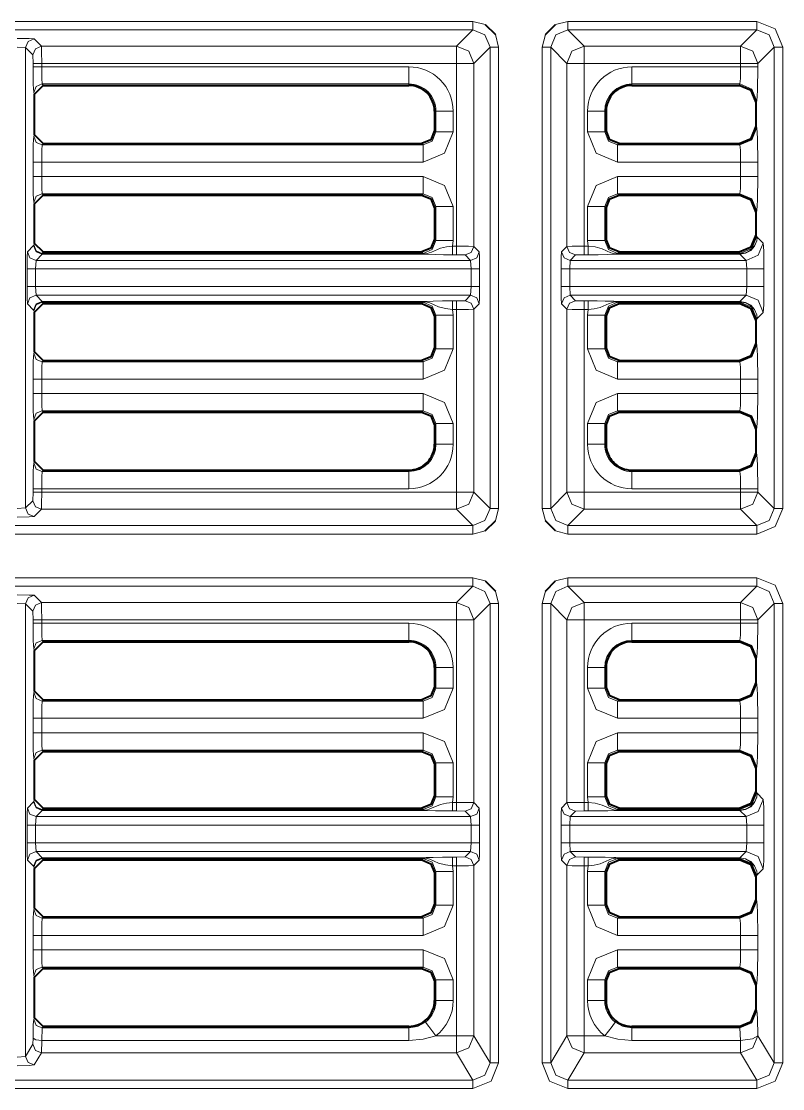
# Model space of a CAD drawing. Header units: millimetres. Extents: x 0 to 2941, y -405 to 1422.
# Drawn here: x 224.6 to 268.8, y 851.2 to 913.2 of the extents above; entities that cross this region are included whole.
import ezdxf

# ---------------------------------------------------------------- set-up
doc = ezdxf.new("R2010")
doc.units = ezdxf.units.MM
doc.layers.add('FINE', color=9, linetype='Continuous')
doc.layers.add('OUTLINE', color=7, linetype='Continuous')

msp = doc.modelspace()

# ---------------------------------------------------------------- linework, layer by layer
at = {"layer": 'FINE', "lineweight": 9}
for p, q in [((250.804, 913.177), (196.224, 913.177)), ((251.531, 912.989), (250.804, 913.177)), ((256.329, 913.177), (255.602, 912.989)), ((267.304, 913.177), (256.329, 913.177)), ((225.749, 911.734), (225.329, 912.154)), ((250.804, 912.677), (249.86, 911.734)), ((252.303, 911.678), (252.115, 912.405)), ((255.018, 912.405), (254.83, 911.678)), ((256.329, 912.677), (267.304, 912.677)), ((257.273, 911.734), (256.329, 912.677)), ((266.36, 911.734), (267.304, 912.677)), ((224.33, 911.679), (224.829, 911.654)), ((224.829, 911.654), (225.249, 911.234)), ((224.829, 884.927), (224.829, 911.654)), ((249.86, 911.734), (225.749, 911.734)), ((252.303, 884.903), (252.303, 911.678)), ((254.83, 911.678), (254.83, 884.903)), ((255.33, 911.678), (256.273, 910.734)), ((255.33, 884.903), (255.33, 911.678)), ((266.36, 911.734), (257.273, 911.734)), ((268.304, 911.678), (267.36, 910.734)), ((268.304, 884.903), (268.304, 911.678)), ((225.249, 911.234), (225.262, 910.734)), ((225.262, 910.734), (225.262, 910.538)), ((225.762, 910.734), (249.86, 910.734)), ((225.762, 910.538), (225.762, 910.734)), ((247.085, 910.538), (225.762, 910.538)), ((249.86, 910.734), (249.86, 900.128)), ((250.86, 900.115), (250.86, 910.734)), ((256.273, 910.734), (256.273, 900.115)), ((257.273, 900.128), (257.273, 910.734)), ((257.273, 910.734), (266.36, 910.734)), ((266.36, 910.538), (260.049, 910.538)), ((266.36, 910.538), (266.36, 910.734)), ((267.36, 910.734), (267.36, 910.538)), ((225.299, 909.041), (225.34, 908.958)), ((247.085, 909.54), (247.085, 909.458)), ((260.049, 909.54), (266.311, 909.54)), ((260.049, 909.458), (260.049, 909.54)), ((266.27, 909.458), (266.311, 909.54)), ((267.31, 908.541), (267.269, 908.458)), ((249.665, 906.755), (249.665, 907.959)), ((257.469, 907.959), (257.469, 906.755)), ((258.467, 907.959), (258.549, 907.959)), ((258.467, 906.755), (258.467, 907.959)), ((225.34, 906.588), (225.299, 906.505)), ((248.666, 906.755), (248.585, 906.836)), ((258.549, 906.836), (258.467, 906.755)), ((267.269, 907.087), (267.31, 907.005)), ((225.799, 906.006), (225.84, 906.088)), ((247.917, 906.006), (225.799, 906.006)), ((247.836, 906.088), (247.917, 906.006)), ((259.216, 906.006), (259.298, 906.088)), ((266.311, 906.006), (259.216, 906.006)), ((266.311, 906.006), (266.27, 906.088)), ((225.262, 905.007), (225.262, 904.167)), ((225.762, 905.007), (247.917, 905.007)), ((225.762, 904.167), (225.762, 905.007)), ((259.216, 905.007), (266.36, 905.007)), ((266.36, 904.167), (266.36, 905.007)), ((267.36, 905.007), (267.36, 904.167)), ((247.917, 904.167), (225.762, 904.167)), ((266.36, 904.167), (259.216, 904.167)), ((247.917, 903.169), (247.836, 903.088)), ((259.216, 903.169), (266.311, 903.169)), ((259.298, 903.088), (259.216, 903.169)), ((266.27, 903.088), (266.311, 903.169)), ((225.299, 902.669), (225.34, 902.588)), ((248.585, 902.339), (248.666, 902.42)), ((248.666, 902.42), (248.666, 900.455)), ((249.665, 900.455), (249.665, 902.42)), ((257.469, 902.42), (257.469, 900.455)), ((267.31, 902.17), (267.269, 902.087)), ((248.666, 900.455), (248.585, 900.536)), ((249.634, 900.128), (249.665, 900.455)), ((257.469, 900.455), (257.499, 900.128)), ((258.549, 900.536), (258.467, 900.455)), ((267.269, 900.787), (267.31, 900.705)), ((267.31, 900.705), (267.32, 900.656)), ((267.32, 900.656), (267.675, 900.3)), ((225.291, 900.157), (224.934, 899.8)), ((225.299, 900.205), (225.291, 900.157)), ((225.34, 900.288), (225.299, 900.205)), ((225.799, 899.706), (225.84, 899.787)), ((247.836, 899.787), (247.917, 899.706)), ((249.86, 900.128), (249.634, 900.128)), ((251.175, 899.8), (250.86, 900.115)), ((256.273, 900.115), (255.958, 899.8)), ((257.499, 900.128), (257.273, 900.128)), ((259.216, 899.706), (259.298, 899.787)), ((266.311, 899.706), (266.27, 899.787)), ((225.408, 898.8), (225.434, 899.3)), ((225.434, 899.3), (225.791, 899.657)), ((250.675, 899.3), (225.434, 899.3)), ((225.791, 899.674), (225.799, 899.706)), ((247.917, 899.674), (225.791, 899.674)), ((225.791, 899.657), (247.917, 899.657)), ((247.917, 899.706), (225.799, 899.706)), ((249.634, 899.628), (249.86, 899.628)), ((249.86, 899.628), (250.36, 899.615)), ((250.36, 899.615), (250.675, 899.3)), ((250.675, 899.3), (250.701, 898.8)), ((256.432, 898.8), (256.458, 899.3)), ((256.458, 899.3), (256.773, 899.615)), ((266.676, 899.3), (256.458, 899.3)), ((256.773, 899.615), (257.273, 899.628)), ((257.273, 899.628), (257.499, 899.628)), ((266.311, 899.706), (259.216, 899.706)), ((266.318, 899.674), (259.216, 899.674)), ((259.216, 899.657), (266.318, 899.657)), ((266.322, 899.674), (266.311, 899.706)), ((266.318, 899.674), (266.322, 899.674)), ((266.318, 899.657), (266.325, 899.657)), ((266.676, 899.3), (266.318, 899.657)), ((266.714, 898.8), (266.676, 899.3)), ((224.909, 898.8), (224.909, 897.774)), ((225.408, 897.774), (225.408, 898.8)), ((251.201, 897.774), (251.201, 898.8)), ((255.933, 898.8), (255.933, 897.774)), ((256.432, 898.8), (266.714, 898.8)), ((266.714, 897.774), (266.714, 898.8)), ((267.714, 898.8), (267.714, 897.774)), ((250.701, 897.774), (225.408, 897.774)), ((225.434, 897.275), (225.408, 897.774)), ((225.434, 897.275), (250.675, 897.275)), ((225.791, 896.917), (225.434, 897.275)), ((250.675, 897.275), (250.36, 896.959)), ((250.701, 897.774), (250.675, 897.275)), ((256.458, 897.275), (256.432, 897.774)), ((256.458, 897.275), (266.676, 897.275)), ((256.773, 896.959), (256.458, 897.275)), ((266.318, 896.917), (266.676, 897.275)), ((266.676, 897.275), (266.714, 897.774)), ((224.934, 896.775), (225.291, 896.417)), ((247.917, 896.917), (225.791, 896.917)), ((225.799, 896.869), (225.791, 896.901)), ((225.84, 896.787), (225.799, 896.869)), ((225.799, 896.869), (247.917, 896.869)), ((247.917, 896.869), (247.836, 896.787)), ((249.86, 896.946), (249.634, 896.946)), ((250.36, 896.959), (249.86, 896.946)), ((250.86, 896.459), (251.175, 896.775)), ((257.273, 896.946), (256.773, 896.959)), ((257.499, 896.946), (257.273, 896.946)), ((266.318, 896.917), (259.216, 896.917)), ((259.216, 896.901), (266.318, 896.901)), ((259.298, 896.787), (259.216, 896.869)), ((259.216, 896.869), (266.311, 896.869)), ((266.27, 896.787), (266.311, 896.869)), ((266.311, 896.869), (266.322, 896.901)), ((266.318, 896.917), (266.325, 896.917)), ((266.322, 896.901), (266.318, 896.901)), ((225.291, 896.417), (225.299, 896.369)), ((225.299, 896.369), (225.34, 896.288)), ((248.585, 896.039), (248.666, 896.12)), ((248.666, 896.12), (248.666, 894.155)), ((249.634, 896.447), (249.86, 896.447)), ((249.665, 896.12), (249.634, 896.447)), ((249.665, 894.155), (249.665, 896.12)), ((249.86, 896.447), (249.86, 885.847)), ((250.86, 885.847), (250.86, 896.459)), ((256.273, 896.459), (256.273, 885.847)), ((257.273, 896.447), (257.499, 896.447)), ((257.499, 896.447), (257.469, 896.12)), ((257.469, 896.12), (257.469, 894.155)), ((267.675, 896.275), (267.32, 895.919)), ((267.31, 895.87), (267.269, 895.787)), ((267.32, 895.919), (267.31, 895.87)), ((248.666, 894.155), (248.585, 894.236)), ((258.549, 894.236), (258.467, 894.155)), ((267.269, 894.487), (267.31, 894.405)), ((225.34, 893.987), (225.299, 893.905)), ((225.799, 893.406), (225.84, 893.487)), ((247.917, 893.406), (225.799, 893.406)), ((247.836, 893.487), (247.917, 893.406)), ((259.216, 893.406), (259.298, 893.487)), ((266.311, 893.406), (259.216, 893.406)), ((266.311, 893.406), (266.27, 893.487)), ((225.262, 892.408), (225.262, 891.567)), ((225.762, 892.408), (247.917, 892.408)), ((225.762, 891.567), (225.762, 892.408)), ((259.216, 892.408), (266.36, 892.408)), ((266.36, 891.567), (266.36, 892.408)), ((267.36, 892.408), (267.36, 891.567)), ((247.917, 891.567), (225.762, 891.567)), ((266.36, 891.567), (259.216, 891.567)), ((247.917, 890.569), (247.836, 890.487)), ((259.216, 890.569), (266.311, 890.569)), ((259.298, 890.487), (259.216, 890.569)), ((266.27, 890.487), (266.311, 890.569)), ((225.299, 890.069), (225.34, 889.988)), ((249.665, 888.622), (249.665, 889.82)), ((257.469, 889.82), (257.469, 888.622)), ((267.31, 889.57), (267.269, 889.487)), ((258.549, 888.622), (258.467, 888.622)), ((267.269, 888.123), (267.31, 888.04)), ((225.799, 887.041), (225.84, 887.122)), ((260.049, 887.041), (260.049, 887.122)), ((266.311, 887.041), (260.049, 887.041)), ((266.311, 887.041), (266.27, 887.122)), ((225.762, 886.042), (247.085, 886.042)), ((225.762, 885.847), (225.762, 886.042)), ((249.86, 885.847), (225.762, 885.847)), ((251.804, 884.903), (250.86, 885.847)), ((256.273, 885.847), (255.33, 884.903)), ((260.049, 886.042), (266.36, 886.042)), ((266.36, 885.847), (266.36, 886.042)), ((267.36, 886.042), (267.36, 885.847)), ((267.36, 885.847), (268.304, 884.903)), ((224.829, 884.927), (224.33, 884.902)), ((225.249, 885.347), (224.829, 884.927)), ((225.329, 884.427), (225.749, 884.847)), ((225.749, 884.847), (249.86, 884.847)), ((249.86, 884.847), (250.804, 883.903)), ((252.115, 884.176), (252.303, 884.903)), ((254.83, 884.903), (255.018, 884.176)), ((267.304, 883.903), (266.36, 884.847)), ((250.804, 883.903), (196.079, 883.903)), ((255.602, 883.592), (256.329, 883.404)), ((256.329, 883.404), (267.304, 883.404)), ((250.804, 880.877), (196.224, 880.877)), ((251.531, 880.689), (250.804, 880.877)), ((256.329, 880.877), (255.602, 880.689)), ((267.304, 880.877), (256.329, 880.877)), ((196.079, 880.377), (250.804, 880.377)), ((255.018, 880.105), (254.83, 879.378)), ((256.329, 880.377), (267.304, 880.377)), ((257.273, 879.434), (256.329, 880.377)), ((266.36, 879.434), (267.304, 880.377)), ((224.33, 879.379), (224.829, 879.354)), ((224.829, 879.354), (225.249, 878.934)), ((225.749, 879.434), (225.329, 879.854)), ((254.83, 879.378), (254.83, 852.713)), ((255.33, 879.378), (256.273, 878.434)), ((266.36, 879.434), (257.273, 879.434)), ((268.804, 879.378), (268.804, 852.713)), ((225.249, 878.934), (225.262, 878.434)), ((225.262, 878.434), (225.262, 878.238)), ((247.085, 878.238), (225.762, 878.238)), ((249.86, 878.434), (249.86, 867.833)), ((256.273, 878.434), (256.273, 867.821)), ((257.273, 867.833), (257.273, 878.434)), ((257.273, 878.434), (266.36, 878.434)), ((266.36, 878.238), (260.049, 878.238)), ((266.36, 878.238), (266.36, 878.434)), ((267.36, 878.434), (267.36, 878.238)), ((225.799, 877.24), (247.085, 877.24)), ((225.84, 877.159), (225.799, 877.24)), ((247.085, 877.24), (247.085, 877.159)), ((260.049, 877.24), (266.311, 877.24)), ((260.049, 877.159), (260.049, 877.24)), ((266.27, 877.159), (266.311, 877.24)), ((225.299, 876.74), (225.34, 876.658)), ((267.31, 876.241), (267.269, 876.158)), ((248.585, 875.659), (248.666, 875.659)), ((248.666, 875.659), (248.666, 874.46)), ((249.665, 874.46), (249.665, 875.659)), ((257.469, 875.659), (257.469, 874.46)), ((258.467, 875.659), (258.549, 875.659)), ((258.467, 874.46), (258.467, 875.659)), ((248.666, 874.46), (248.585, 874.542)), ((258.549, 874.542), (258.467, 874.46)), ((267.269, 874.793), (267.31, 874.71)), ((225.34, 874.293), (225.299, 874.211)), ((259.216, 873.711), (259.298, 873.793)), ((266.311, 873.711), (259.216, 873.711)), ((266.311, 873.711), (266.27, 873.793)), ((225.762, 872.713), (247.917, 872.713)), ((259.216, 872.713), (266.36, 872.713)), ((266.36, 871.873), (266.36, 872.713)), ((267.36, 872.713), (267.36, 871.873)), ((266.36, 871.873), (259.216, 871.873)), ((225.84, 870.793), (225.799, 870.874)), ((259.216, 870.874), (266.311, 870.874)), ((259.298, 870.793), (259.216, 870.874)), ((266.27, 870.793), (266.311, 870.874)), ((225.299, 870.375), (225.34, 870.293)), ((248.585, 870.044), (248.666, 870.125)), ((248.666, 870.125), (248.666, 868.16)), ((249.665, 868.16), (249.665, 870.125)), ((257.469, 870.125), (257.469, 868.16)), ((258.467, 870.125), (258.549, 870.044)), ((258.467, 868.16), (258.467, 870.125)), ((267.31, 869.875), (267.269, 869.793)), ((248.666, 868.16), (248.585, 868.242)), ((249.634, 867.833), (249.665, 868.16)), ((257.469, 868.16), (257.499, 867.833)), ((258.549, 868.242), (258.467, 868.16)), ((267.269, 868.493), (267.31, 868.41)), ((267.31, 868.41), (267.32, 868.361)), ((267.32, 868.361), (267.675, 868.005)), ((225.291, 867.862), (224.934, 867.505)), ((225.299, 867.911), (225.291, 867.862)), ((225.34, 867.993), (225.299, 867.911)), ((249.86, 867.833), (249.634, 867.833)), ((256.273, 867.821), (255.958, 867.505)), ((257.499, 867.833), (257.273, 867.833)), ((225.408, 866.506), (225.434, 867.005)), ((225.434, 867.005), (225.791, 867.363)), ((250.675, 867.005), (225.434, 867.005)), ((225.791, 867.379), (225.799, 867.411)), ((225.791, 867.363), (247.917, 867.363)), ((225.799, 867.411), (225.84, 867.493)), ((247.917, 867.411), (225.799, 867.411)), ((247.836, 867.493), (247.917, 867.411)), ((249.634, 867.333), (249.86, 867.333)), ((249.86, 867.333), (250.36, 867.321)), ((250.36, 867.321), (250.675, 867.005)), ((250.675, 867.005), (250.701, 866.506)), ((256.432, 866.506), (256.458, 867.005)), ((256.458, 867.005), (256.773, 867.321)), ((266.676, 867.005), (256.458, 867.005)), ((256.773, 867.321), (257.273, 867.333)), ((257.273, 867.333), (257.499, 867.333)), ((266.318, 867.379), (259.216, 867.379)), ((259.216, 867.363), (266.318, 867.363)), ((266.311, 867.411), (266.27, 867.493)), ((266.318, 867.363), (266.325, 867.363)), ((266.676, 867.005), (266.318, 867.363)), ((266.714, 866.506), (266.676, 867.005)), ((224.909, 866.506), (224.909, 865.48)), ((225.408, 866.506), (250.701, 866.506)), ((225.408, 865.48), (225.408, 866.506)), ((250.701, 866.506), (250.701, 865.48)), ((251.201, 865.48), (251.201, 866.506)), ((255.933, 866.506), (255.933, 865.48)), ((256.432, 866.506), (266.714, 866.506)), ((256.432, 865.48), (256.432, 866.506)), ((266.714, 865.48), (266.714, 866.506)), ((267.714, 866.506), (267.714, 865.48)), ((250.701, 865.48), (225.408, 865.48)), ((225.434, 864.98), (225.408, 865.48)), ((250.701, 865.48), (250.675, 864.98)), ((266.714, 865.48), (256.432, 865.48)), ((256.458, 864.98), (256.432, 865.48)), ((266.676, 864.98), (266.714, 865.48)), ((224.934, 864.48), (225.291, 864.123)), ((225.434, 864.98), (250.675, 864.98)), ((225.791, 864.623), (225.434, 864.98)), ((247.917, 864.623), (225.791, 864.623)), ((225.791, 864.606), (247.917, 864.606)), ((225.799, 864.574), (225.791, 864.606)), ((247.917, 864.574), (247.836, 864.493)), ((249.86, 864.652), (249.634, 864.652)), ((250.36, 864.665), (249.86, 864.652)), ((250.675, 864.98), (250.36, 864.665)), ((250.86, 864.165), (251.175, 864.48)), ((255.958, 864.48), (256.273, 864.165)), ((256.458, 864.98), (266.676, 864.98)), ((257.499, 864.652), (257.273, 864.652)), ((266.318, 864.623), (259.216, 864.623)), ((259.216, 864.606), (266.318, 864.606)), ((259.298, 864.493), (259.216, 864.574)), ((259.216, 864.574), (266.311, 864.574)), ((266.27, 864.493), (266.311, 864.574)), ((266.311, 864.574), (266.322, 864.606)), ((266.318, 864.623), (266.676, 864.98)), ((266.318, 864.623), (266.325, 864.623)), ((266.322, 864.606), (266.318, 864.606)), ((225.291, 864.123), (225.299, 864.075)), ((225.299, 864.075), (225.34, 863.993)), ((248.585, 863.744), (248.666, 863.825)), ((248.666, 863.825), (248.666, 861.86)), ((249.634, 864.152), (249.86, 864.152)), ((249.665, 863.825), (249.634, 864.152)), ((249.665, 861.86), (249.665, 863.825)), ((249.86, 864.152), (249.86, 854.286)), ((250.86, 854.286), (250.86, 864.165)), ((256.273, 864.165), (256.273, 854.286)), ((257.273, 854.286), (257.273, 864.152)), ((257.273, 864.152), (257.499, 864.152)), ((257.499, 864.152), (257.469, 863.825)), ((257.469, 863.825), (257.469, 861.86)), ((258.467, 863.825), (258.549, 863.744)), ((258.467, 861.86), (258.467, 863.825)), ((267.675, 863.98), (267.32, 863.624)), ((267.31, 863.576), (267.269, 863.493)), ((267.32, 863.624), (267.31, 863.576)), ((248.666, 861.86), (248.585, 861.942)), ((258.549, 861.942), (258.467, 861.86)), ((267.269, 862.193), (267.31, 862.11)), ((225.34, 861.693), (225.299, 861.611)), ((225.799, 861.111), (225.84, 861.193)), ((247.917, 861.111), (225.799, 861.111)), ((247.836, 861.193), (247.917, 861.111)), ((266.311, 861.111), (266.27, 861.193)), ((225.762, 860.113), (247.917, 860.113)), ((225.762, 859.273), (225.762, 860.113)), ((259.216, 860.113), (266.36, 860.113)), ((266.36, 859.273), (266.36, 860.113)), ((267.36, 860.113), (267.36, 859.273)), ((247.917, 859.273), (225.762, 859.273)), ((266.36, 859.273), (259.216, 859.273)), ((225.799, 858.274), (247.917, 858.274)), ((225.84, 858.193), (225.799, 858.274)), ((247.917, 858.274), (247.836, 858.193)), ((259.216, 858.274), (266.311, 858.274)), ((259.298, 858.193), (259.216, 858.274)), ((266.27, 858.193), (266.311, 858.274)), ((225.299, 857.775), (225.34, 857.693)), ((248.585, 857.444), (248.666, 857.525)), ((248.666, 857.525), (248.666, 856.328)), ((249.665, 856.328), (249.665, 857.525)), ((257.469, 857.525), (257.469, 856.328)), ((267.31, 857.275), (267.269, 857.193)), ((248.666, 856.328), (248.585, 856.328)), ((258.549, 856.328), (258.467, 856.328)), ((267.269, 855.828), (267.312, 855.741)), ((225.34, 855.328), (225.297, 855.242)), ((225.761, 854.015), (225.797, 854.742)), ((260.049, 854.742), (260.049, 854.828)), ((266.313, 854.742), (260.049, 854.742)), ((266.313, 854.742), (266.27, 854.828)), ((266.36, 854.015), (266.313, 854.742)), ((225.262, 854.151), (225.25, 853.787)), ((225.749, 853.287), (225.761, 854.015)), ((225.761, 854.015), (247.085, 854.015)), ((249.86, 854.286), (248.662, 854.286)), ((251.804, 852.713), (250.86, 854.286)), ((258.471, 854.286), (257.273, 854.286)), ((260.049, 854.015), (266.36, 854.015)), ((225.329, 852.587), (225.749, 853.287)), ((225.749, 853.287), (249.86, 853.287)), ((249.86, 853.287), (250.805, 851.713)), ((256.328, 851.713), (257.273, 853.287)), ((257.273, 853.287), (266.36, 853.287)), ((267.305, 851.713), (266.36, 853.287)), ((224.829, 853.086), (224.33, 853.044)), ((250.805, 851.713), (196.078, 851.713)), ((267.305, 851.713), (256.328, 851.713)), ((256.328, 851.213), (267.305, 851.213))]:
    msp.add_line(p, q, dxfattribs=at)
for points in [[(250.804, 912.677), (250.804, 912.828), (250.804, 913.177)], [(256.329, 912.677), (256.329, 912.828), (256.329, 913.177)], [(267.304, 912.677), (267.304, 912.828), (267.304, 913.177)], [(267.304, 913.177), (268.365, 912.738), (268.804, 911.678), (268.804, 884.903)], [(197.023, 911.734), (196.079, 912.677), (250.804, 912.677)], [(225.329, 912.154), (225.027, 912.172), (224.33, 912.179)], [(224.829, 911.654), (224.976, 912.007), (225.329, 912.154)], [(250.804, 912.677), (251.511, 912.385), (251.804, 911.678)], [(255.33, 911.678), (255.622, 912.385), (256.329, 912.677)], [(267.304, 912.677), (268.011, 912.385), (268.304, 911.678)], [(225.249, 911.234), (225.396, 911.587), (225.749, 911.734)], [(225.762, 910.734), (225.758, 911.432), (225.749, 911.734)], [(249.86, 911.734), (249.86, 911.432), (249.86, 910.734), (250.558, 910.734), (250.86, 910.734)], [(250.86, 910.734), (250.567, 911.441), (249.86, 911.734)], [(250.86, 910.734), (251.804, 911.678), (251.804, 884.903)], [(252.303, 911.678), (251.954, 911.678), (251.804, 911.678)], [(254.83, 911.678), (255.179, 911.678), (255.33, 911.678)], [(257.273, 911.734), (256.566, 911.441), (256.273, 910.734)], [(257.273, 911.734), (257.273, 911.432), (257.273, 910.734)], [(266.36, 911.734), (267.067, 911.441), (267.36, 910.734)], [(266.36, 910.734), (266.36, 911.432), (266.36, 911.734)], [(268.804, 911.678), (268.455, 911.678), (268.304, 911.678)], [(225.262, 910.734), (225.413, 910.734), (225.762, 910.734)], [(225.262, 910.538), (225.413, 910.538), (225.762, 910.538)], [(225.262, 910.538), (225.273, 909.506), (225.299, 909.041)], [(225.799, 909.54), (225.773, 909.85), (225.762, 910.538)], [(247.085, 909.54), (247.085, 909.85), (247.085, 910.538)], [(256.273, 910.734), (256.575, 910.734), (257.273, 910.734)], [(260.049, 910.538), (260.049, 909.85), (260.049, 909.54)], [(266.311, 909.54), (266.346, 909.85), (266.36, 910.538)], [(266.36, 910.734), (267.058, 910.734), (267.36, 910.734)], [(266.36, 910.538), (267.058, 910.538), (267.36, 910.538)], [(267.36, 910.538), (267.346, 909.162), (267.31, 908.541)], [(225.299, 909.041), (225.446, 909.393), (225.799, 909.54)], [(225.84, 909.458), (225.799, 909.54), (247.085, 909.54)], [(266.311, 909.54), (267.017, 909.247), (267.31, 908.541)], [(248.585, 907.959), (248.666, 907.959), (248.666, 906.755)], [(248.666, 907.959), (248.976, 907.959), (249.665, 907.959)], [(257.469, 907.959), (258.157, 907.959), (258.467, 907.959)], [(248.666, 906.755), (248.448, 906.224), (247.917, 906.006)], [(247.917, 905.007), (249.153, 905.519), (249.665, 906.755)], [(248.666, 906.755), (248.976, 906.755), (249.665, 906.755)], [(257.469, 906.755), (258.157, 906.755), (258.467, 906.755)], [(257.469, 906.755), (257.98, 905.519), (259.216, 905.007)], [(259.216, 906.006), (258.685, 906.224), (258.467, 906.755)], [(266.311, 906.006), (267.017, 906.299), (267.31, 907.005)], [(267.31, 907.005), (267.346, 906.384), (267.36, 905.007)], [(225.299, 906.505), (225.273, 906.04), (225.262, 905.007)], [(225.299, 906.505), (225.446, 906.153), (225.799, 906.006)], [(225.762, 905.007), (225.773, 905.696), (225.799, 906.006)], [(247.917, 905.007), (247.917, 905.696), (247.917, 906.006)], [(259.216, 906.006), (259.216, 905.696), (259.216, 905.007)], [(266.36, 905.007), (266.346, 905.696), (266.311, 906.006)], [(225.762, 905.007), (225.413, 905.007), (225.262, 905.007)], [(266.36, 905.007), (267.058, 905.007), (267.36, 905.007)], [(225.762, 904.167), (225.413, 904.167), (225.262, 904.167)], [(225.262, 904.167), (225.273, 903.135), (225.299, 902.669)], [(225.799, 903.169), (225.773, 903.479), (225.762, 904.167)], [(247.917, 904.167), (247.917, 903.479), (247.917, 903.169)], [(249.665, 902.42), (249.153, 903.656), (247.917, 904.167)], [(259.216, 904.167), (257.98, 903.656), (257.469, 902.42)], [(259.216, 904.167), (259.216, 903.479), (259.216, 903.169)], [(266.311, 903.169), (266.346, 903.479), (266.36, 904.167)], [(266.36, 904.167), (267.058, 904.167), (267.36, 904.167)], [(267.36, 904.167), (267.346, 902.791), (267.31, 902.17)], [(225.799, 903.169), (225.446, 903.022), (225.299, 902.669)], [(225.84, 903.088), (225.799, 903.169), (247.917, 903.169)], [(247.917, 903.169), (248.448, 902.951), (248.666, 902.42)], [(258.467, 902.42), (258.685, 902.951), (259.216, 903.169)], [(266.311, 903.169), (267.017, 902.876), (267.31, 902.17)], [(249.665, 902.42), (248.976, 902.42), (248.666, 902.42)], [(258.467, 902.42), (258.157, 902.42), (257.469, 902.42)], [(258.467, 900.455), (258.467, 902.42), (258.549, 902.339)], [(248.666, 900.455), (248.448, 899.924), (247.917, 899.706)], [(249.665, 900.455), (248.976, 900.455), (248.666, 900.455)], [(258.467, 900.455), (258.157, 900.455), (257.469, 900.455)], [(259.216, 899.706), (258.685, 899.924), (258.467, 900.455)], [(266.311, 899.706), (267.017, 899.999), (267.31, 900.705)], [(266.322, 899.674), (266.651, 899.731), (266.943, 899.89), (267.166, 900.135), (267.294, 900.44), (267.319, 900.632), (267.32, 900.656)], [(266.325, 899.657), (266.654, 899.715), (266.945, 899.878), (267.167, 900.127), (267.295, 900.437), (267.319, 900.632), (267.32, 900.656)], [(224.934, 899.8), (224.916, 899.498), (224.909, 898.8)], [(225.434, 899.3), (225.081, 899.447), (224.934, 899.8)], [(225.791, 899.674), (225.439, 899.817), (225.291, 900.157)], [(225.791, 899.657), (225.438, 899.804), (225.291, 900.157)], [(225.799, 899.706), (225.446, 899.853), (225.299, 900.205)], [(249.634, 900.128), (249.27, 900.085), (248.927, 900.007), (248.409, 899.782), (248.272, 899.731), (248.166, 899.702), (248.02, 899.679), (247.95, 899.674), (247.917, 899.674)], [(249.634, 900.128), (249.634, 899.779), (249.634, 899.628)], [(249.86, 900.128), (249.86, 899.779), (249.86, 899.628)], [(250.86, 900.115), (250.558, 900.124), (249.86, 900.128)], [(250.86, 900.115), (250.713, 899.762), (250.36, 899.615)], [(251.175, 899.8), (251.029, 899.447), (250.675, 899.3)], [(251.201, 898.8), (251.193, 899.498), (251.175, 899.8)], [(255.958, 899.8), (255.94, 899.498), (255.933, 898.8)], [(256.458, 899.3), (256.105, 899.447), (255.958, 899.8)], [(257.273, 900.128), (256.575, 900.124), (256.273, 900.115)], [(256.773, 899.615), (256.42, 899.762), (256.273, 900.115)], [(257.273, 899.628), (257.273, 899.779), (257.273, 900.128)], [(257.499, 899.628), (257.499, 899.779), (257.499, 900.128)], [(259.216, 899.674), (259.146, 899.676), (259.059, 899.685), (258.82, 899.745), (258.32, 899.967), (257.906, 900.078), (257.499, 900.128)], [(266.676, 899.3), (267.382, 899.593), (267.675, 900.3)], [(267.675, 900.3), (267.702, 899.847), (267.714, 898.8)], [(225.791, 899.657), (225.791, 899.662), (225.791, 899.674)], [(247.917, 899.706), (247.917, 899.695), (247.917, 899.674)], [(247.917, 899.674), (247.917, 899.662), (247.917, 899.657)], [(247.917, 899.657), (247.93, 899.657), (247.957, 899.657), (248.016, 899.656), (248.065, 899.654), (248.139, 899.652), (248.633, 899.637), (249.104, 899.63), (249.634, 899.628)], [(257.499, 899.628), (258.091, 899.631), (258.639, 899.641), (259.047, 899.654), (259.155, 899.657), (259.189, 899.657), (259.216, 899.657)], [(259.216, 899.706), (259.216, 899.695), (259.216, 899.674)], [(259.216, 899.657), (259.216, 899.662), (259.216, 899.674)], [(266.318, 899.657), (266.318, 899.662), (266.318, 899.674)], [(266.322, 899.674), (266.323, 899.662), (266.325, 899.657)], [(225.408, 898.8), (225.06, 898.8), (224.909, 898.8)], [(225.408, 898.8), (250.701, 898.8), (250.701, 897.774)], [(251.201, 898.8), (251.05, 898.8), (250.701, 898.8)], [(255.933, 898.8), (256.083, 898.8), (256.432, 898.8)], [(266.714, 897.774), (256.432, 897.774), (256.432, 898.8)], [(266.714, 898.8), (267.412, 898.8), (267.714, 898.8)], [(225.408, 897.774), (225.06, 897.774), (224.909, 897.774)], [(224.909, 897.774), (224.916, 897.077), (224.934, 896.775)], [(225.434, 897.275), (225.081, 897.128), (224.934, 896.775)], [(251.175, 896.775), (251.029, 897.128), (250.675, 897.275)], [(251.201, 897.774), (251.05, 897.774), (250.701, 897.774)], [(251.175, 896.775), (251.193, 897.077), (251.201, 897.774)], [(255.933, 897.774), (256.083, 897.774), (256.432, 897.774)], [(255.933, 897.774), (255.94, 897.077), (255.958, 896.775), (256.273, 896.459)], [(255.958, 896.775), (256.105, 897.128), (256.458, 897.275)], [(266.676, 897.275), (267.382, 896.982), (267.675, 896.275)], [(266.714, 897.774), (267.412, 897.774), (267.714, 897.774)], [(267.714, 897.774), (267.702, 896.728), (267.675, 896.275)], [(225.791, 896.917), (225.438, 896.771), (225.291, 896.417)], [(225.791, 896.901), (225.439, 896.758), (225.291, 896.417)], [(225.799, 896.869), (225.446, 896.722), (225.299, 896.369)], [(225.791, 896.901), (225.791, 896.913), (225.791, 896.917)], [(225.791, 896.901), (247.917, 896.901), (247.988, 896.899), (248.074, 896.89), (248.314, 896.83), (248.813, 896.608), (249.227, 896.497), (249.634, 896.447)], [(249.634, 896.946), (249.042, 896.944), (248.494, 896.934), (248.086, 896.921), (247.978, 896.918), (247.944, 896.917), (247.917, 896.917)], [(247.917, 896.901), (247.917, 896.913), (247.917, 896.917)], [(247.917, 896.901), (247.917, 896.879), (247.917, 896.869), (248.448, 896.651), (248.666, 896.12)], [(249.634, 896.447), (249.634, 896.796), (249.634, 896.946)], [(249.86, 896.447), (249.86, 896.796), (249.86, 896.946)], [(250.86, 896.459), (250.713, 896.813), (250.36, 896.959)], [(256.273, 896.459), (256.42, 896.813), (256.773, 896.959)], [(257.273, 896.447), (257.273, 896.796), (257.273, 896.946)], [(257.499, 896.447), (257.499, 896.796), (257.499, 896.946)], [(259.216, 896.917), (259.204, 896.917), (259.176, 896.918), (259.117, 896.919), (259.068, 896.92), (258.994, 896.923), (258.5, 896.937), (258.029, 896.944), (257.499, 896.946)], [(257.499, 896.447), (257.863, 896.49), (258.206, 896.568), (258.724, 896.792), (258.861, 896.843), (258.968, 896.873), (259.113, 896.896), (259.183, 896.9), (259.216, 896.901)], [(258.467, 896.12), (258.685, 896.651), (259.216, 896.869)], [(259.216, 896.901), (259.216, 896.913), (259.216, 896.917)], [(259.216, 896.901), (259.216, 896.879), (259.216, 896.869)], [(266.311, 896.869), (267.017, 896.576), (267.31, 895.87)], [(266.318, 896.901), (266.318, 896.913), (266.318, 896.917)], [(266.322, 896.901), (266.323, 896.913), (266.325, 896.917)], [(266.322, 896.901), (266.651, 896.844), (266.943, 896.685), (267.166, 896.44), (267.294, 896.134), (267.319, 895.943), (267.32, 895.919)], [(266.325, 896.917), (266.654, 896.86), (266.945, 896.697), (267.167, 896.447), (267.295, 896.137), (267.319, 895.943), (267.32, 895.919)], [(249.665, 896.12), (248.976, 896.12), (248.666, 896.12)], [(249.86, 896.447), (250.558, 896.451), (250.86, 896.459)], [(256.273, 896.459), (256.575, 896.451), (257.273, 896.447)], [(266.36, 885.847), (257.273, 885.847), (257.273, 896.447)], [(258.467, 896.12), (258.157, 896.12), (257.469, 896.12)], [(258.467, 894.155), (258.467, 896.12), (258.549, 896.039)], [(248.666, 894.155), (248.448, 893.624), (247.917, 893.406)], [(247.917, 892.408), (249.153, 892.919), (249.665, 894.155)], [(249.665, 894.155), (248.976, 894.155), (248.666, 894.155)], [(258.467, 894.155), (258.157, 894.155), (257.469, 894.155)], [(257.469, 894.155), (257.98, 892.919), (259.216, 892.408)], [(259.216, 893.406), (258.685, 893.624), (258.467, 894.155)], [(266.311, 893.406), (267.017, 893.699), (267.31, 894.405)], [(267.31, 894.405), (267.346, 893.784), (267.36, 892.408)], [(225.299, 893.905), (225.273, 893.44), (225.262, 892.408)], [(225.799, 893.406), (225.446, 893.553), (225.299, 893.905)], [(225.762, 892.408), (225.773, 893.096), (225.799, 893.406)], [(247.917, 893.406), (247.917, 893.096), (247.917, 892.408)], [(259.216, 893.406), (259.216, 893.096), (259.216, 892.408)], [(266.36, 892.408), (266.346, 893.096), (266.311, 893.406)], [(225.762, 892.408), (225.413, 892.408), (225.262, 892.408)], [(266.36, 892.408), (267.058, 892.408), (267.36, 892.408)], [(225.762, 891.567), (225.413, 891.567), (225.262, 891.567)], [(225.262, 891.567), (225.273, 890.535), (225.299, 890.069)], [(225.799, 890.569), (225.773, 890.879), (225.762, 891.567)], [(247.917, 890.569), (247.917, 890.879), (247.917, 891.567)], [(249.665, 889.82), (249.153, 891.056), (247.917, 891.567)], [(259.216, 891.567), (257.98, 891.056), (257.469, 889.82)], [(259.216, 890.569), (259.216, 890.879), (259.216, 891.567)], [(266.311, 890.569), (266.346, 890.879), (266.36, 891.567)], [(266.36, 891.567), (267.058, 891.567), (267.36, 891.567)], [(267.36, 891.567), (267.346, 890.191), (267.31, 889.57)], [(225.799, 890.569), (225.446, 890.422), (225.299, 890.069)], [(225.84, 890.487), (225.799, 890.569), (247.917, 890.569)], [(247.917, 890.569), (248.448, 890.351), (248.666, 889.82)], [(258.467, 889.82), (258.685, 890.351), (259.216, 890.569)], [(266.311, 890.569), (267.017, 890.276), (267.31, 889.57)], [(248.585, 889.738), (248.666, 889.82), (248.666, 888.622), (248.585, 888.622)], [(249.665, 889.82), (248.976, 889.82), (248.666, 889.82)], [(258.467, 889.82), (258.157, 889.82), (257.469, 889.82)], [(258.467, 888.622), (258.467, 889.82), (258.549, 889.738)], [(249.665, 888.622), (248.976, 888.622), (248.666, 888.622)], [(258.467, 888.622), (258.157, 888.622), (257.469, 888.622)], [(267.31, 888.04), (267.017, 887.334), (266.311, 887.041)], [(267.31, 888.04), (267.346, 887.419), (267.36, 886.042)], [(225.34, 887.622), (225.299, 887.54), (225.273, 887.075), (225.262, 886.042)], [(225.299, 887.54), (225.446, 887.187), (225.799, 887.041)], [(225.762, 886.042), (225.773, 886.731), (225.799, 887.041)], [(247.085, 887.122), (247.085, 887.041), (225.799, 887.041)], [(247.085, 886.042), (247.085, 886.731), (247.085, 887.041)], [(260.049, 887.041), (260.049, 886.731), (260.049, 886.042)], [(266.36, 886.042), (266.346, 886.731), (266.311, 887.041)], [(225.262, 886.042), (225.262, 885.847), (225.249, 885.347)], [(225.262, 886.042), (225.413, 886.042), (225.762, 886.042)], [(225.262, 885.847), (225.413, 885.847), (225.762, 885.847)], [(225.749, 884.847), (225.758, 885.149), (225.762, 885.847)], [(249.86, 885.847), (249.86, 885.149), (249.86, 884.847)], [(249.86, 884.847), (250.567, 885.14), (250.86, 885.847)], [(249.86, 885.847), (250.558, 885.847), (250.86, 885.847)], [(256.273, 885.847), (256.566, 885.14), (257.273, 884.847)], [(256.273, 885.847), (256.575, 885.847), (257.273, 885.847)], [(257.273, 885.847), (257.273, 885.149), (257.273, 884.847)], [(267.36, 886.042), (267.058, 886.042), (266.36, 886.042)], [(267.36, 885.847), (267.058, 885.847), (266.36, 885.847)], [(267.36, 885.847), (267.067, 885.14), (266.36, 884.847)], [(266.36, 884.847), (266.36, 885.149), (266.36, 885.847)], [(224.829, 884.927), (224.976, 884.574), (225.329, 884.427)], [(225.249, 885.347), (225.396, 884.994), (225.749, 884.847)], [(251.804, 884.903), (251.511, 884.196), (250.804, 883.903)], [(252.303, 884.903), (251.954, 884.903), (251.804, 884.903)], [(254.83, 884.903), (255.179, 884.903), (255.33, 884.903)], [(256.329, 883.903), (255.622, 884.196), (255.33, 884.903)], [(267.304, 883.903), (256.329, 883.903), (257.273, 884.847), (266.36, 884.847)], [(268.304, 884.903), (268.011, 884.196), (267.304, 883.903)], [(268.804, 884.903), (268.365, 883.843), (267.304, 883.404)], [(268.304, 884.903), (268.455, 884.903), (268.804, 884.903)], [(224.33, 884.401), (225.027, 884.409), (225.329, 884.427)], [(250.804, 883.404), (250.804, 883.753), (250.804, 883.903)], [(256.329, 883.404), (256.329, 883.753), (256.329, 883.903)], [(267.304, 883.404), (267.304, 883.753), (267.304, 883.903)], [(196.224, 883.404), (250.804, 883.404), (251.531, 883.592)], [(250.804, 880.877), (250.804, 880.528), (250.804, 880.377)], [(256.329, 880.877), (256.329, 880.528), (256.329, 880.377)], [(267.304, 880.377), (267.304, 880.528), (267.304, 880.877)], [(267.304, 880.877), (268.365, 880.438), (268.804, 879.378)], [(250.804, 880.377), (249.86, 879.434), (225.749, 879.434)], [(250.804, 880.377), (251.511, 880.085), (251.804, 879.378)], [(252.303, 852.713), (252.303, 879.378), (252.115, 880.105)], [(255.33, 879.378), (255.622, 880.085), (256.329, 880.377)], [(267.304, 880.377), (268.011, 880.085), (268.304, 879.378)], [(225.329, 879.854), (225.027, 879.872), (224.33, 879.879)], [(224.829, 879.354), (224.976, 879.707), (225.329, 879.854)], [(225.25, 853.787), (224.829, 853.086), (224.829, 879.354)], [(225.249, 878.934), (225.396, 879.287), (225.749, 879.434)], [(225.762, 878.434), (225.758, 879.132), (225.749, 879.434)], [(250.86, 878.434), (250.567, 879.141), (249.86, 879.434)], [(249.86, 879.434), (249.86, 879.132), (249.86, 878.434)], [(250.86, 878.434), (251.804, 879.378), (251.804, 852.713)], [(252.303, 879.378), (251.954, 879.378), (251.804, 879.378)], [(254.83, 879.378), (255.179, 879.378), (255.33, 879.378)], [(256.273, 854.286), (255.33, 852.713), (255.33, 879.378)], [(257.273, 879.434), (256.566, 879.141), (256.273, 878.434)], [(257.273, 878.434), (257.273, 879.132), (257.273, 879.434)], [(266.36, 879.434), (267.067, 879.141), (267.36, 878.434)], [(266.36, 878.434), (266.36, 879.132), (266.36, 879.434)], [(267.36, 854.286), (268.304, 852.713), (268.304, 879.378), (267.36, 878.434)], [(268.804, 879.378), (268.455, 879.378), (268.304, 879.378)], [(225.262, 878.434), (225.413, 878.434), (225.762, 878.434)], [(225.262, 878.238), (225.413, 878.238), (225.762, 878.238)], [(225.262, 878.238), (225.273, 877.206), (225.299, 876.74)], [(225.762, 878.238), (225.762, 878.434), (249.86, 878.434)], [(225.799, 877.24), (225.773, 877.55), (225.762, 878.238)], [(247.085, 877.24), (247.085, 877.55), (247.085, 878.238)], [(250.86, 878.434), (250.558, 878.434), (249.86, 878.434)], [(251.175, 867.505), (250.86, 867.821), (250.86, 878.434)], [(256.273, 878.434), (256.575, 878.434), (257.273, 878.434)], [(260.049, 878.238), (260.049, 877.55), (260.049, 877.24)], [(266.311, 877.24), (266.346, 877.55), (266.36, 878.238)], [(266.36, 878.434), (267.058, 878.434), (267.36, 878.434)], [(266.36, 878.238), (267.058, 878.238), (267.36, 878.238)], [(267.36, 878.238), (267.346, 876.862), (267.31, 876.241)], [(225.299, 876.74), (225.446, 877.093), (225.799, 877.24)], [(266.311, 877.24), (267.017, 876.947), (267.31, 876.241)], [(248.666, 875.659), (248.976, 875.659), (249.665, 875.659)], [(257.469, 875.659), (258.157, 875.659), (258.467, 875.659)], [(248.666, 874.46), (248.448, 873.93), (247.917, 873.711)], [(247.917, 872.713), (249.153, 873.224), (249.665, 874.46)], [(248.666, 874.46), (248.976, 874.46), (249.665, 874.46)], [(257.469, 874.46), (258.157, 874.46), (258.467, 874.46)], [(257.469, 874.46), (257.98, 873.224), (259.216, 872.713)], [(259.216, 873.711), (258.685, 873.93), (258.467, 874.46)], [(266.311, 873.711), (267.017, 874.004), (267.31, 874.71)], [(267.31, 874.71), (267.346, 874.089), (267.36, 872.713)], [(225.299, 874.211), (225.273, 873.745), (225.262, 872.713)], [(225.299, 874.211), (225.446, 873.858), (225.799, 873.711)], [(225.762, 872.713), (225.773, 873.401), (225.799, 873.711)], [(247.836, 873.793), (247.917, 873.711), (225.799, 873.711), (225.84, 873.793)], [(247.917, 873.711), (247.917, 873.401), (247.917, 872.713)], [(259.216, 872.713), (259.216, 873.401), (259.216, 873.711)], [(266.36, 872.713), (266.346, 873.401), (266.311, 873.711)], [(225.262, 872.713), (225.413, 872.713), (225.762, 872.713)], [(225.262, 872.713), (225.262, 871.873), (225.273, 870.84), (225.299, 870.375)], [(247.917, 871.873), (225.762, 871.873), (225.762, 872.713)], [(266.36, 872.713), (267.058, 872.713), (267.36, 872.713)], [(225.262, 871.873), (225.413, 871.873), (225.762, 871.873)], [(225.799, 870.874), (225.773, 871.184), (225.762, 871.873)], [(247.917, 871.873), (247.917, 871.184), (247.917, 870.874)], [(249.665, 870.125), (249.153, 871.361), (247.917, 871.873)], [(259.216, 871.873), (257.98, 871.361), (257.469, 870.125)], [(259.216, 871.873), (259.216, 871.184), (259.216, 870.874)], [(266.311, 870.874), (266.346, 871.184), (266.36, 871.873)], [(266.36, 871.873), (267.058, 871.873), (267.36, 871.873)], [(267.36, 871.873), (267.346, 870.496), (267.31, 869.875)], [(225.799, 870.874), (225.446, 870.728), (225.299, 870.375)], [(225.799, 870.874), (247.917, 870.874), (247.836, 870.793)], [(247.917, 870.874), (248.448, 870.656), (248.666, 870.125)], [(258.467, 870.125), (258.685, 870.656), (259.216, 870.874)], [(266.311, 870.874), (267.017, 870.581), (267.31, 869.875)], [(249.665, 870.125), (248.976, 870.125), (248.666, 870.125)], [(258.467, 870.125), (258.157, 870.125), (257.469, 870.125)], [(248.666, 868.16), (248.448, 867.63), (247.917, 867.411)], [(249.665, 868.16), (248.976, 868.16), (248.666, 868.16)], [(258.467, 868.16), (258.157, 868.16), (257.469, 868.16)], [(259.216, 867.411), (258.685, 867.63), (258.467, 868.16)], [(266.311, 867.411), (267.017, 867.704), (267.31, 868.41)], [(266.322, 867.379), (266.651, 867.436), (266.943, 867.595), (267.166, 867.84), (267.294, 868.146), (267.319, 868.338), (267.32, 868.361)], [(266.325, 867.363), (266.654, 867.421), (266.945, 867.583), (267.167, 867.833), (267.295, 868.143), (267.319, 868.337), (267.32, 868.361)], [(224.934, 867.505), (224.916, 867.203), (224.909, 866.506)], [(225.434, 867.005), (225.081, 867.152), (224.934, 867.505)], [(225.791, 867.379), (225.439, 867.522), (225.291, 867.862)], [(225.791, 867.363), (225.438, 867.509), (225.291, 867.862)], [(225.799, 867.411), (225.446, 867.558), (225.299, 867.911)], [(249.634, 867.833), (249.27, 867.79), (248.927, 867.713), (248.409, 867.488), (248.272, 867.436), (248.166, 867.407), (248.02, 867.384), (247.95, 867.38), (247.917, 867.379), (225.791, 867.379)], [(249.634, 867.333), (249.634, 867.484), (249.634, 867.833)], [(249.86, 867.333), (249.86, 867.484), (249.86, 867.833)], [(250.86, 867.821), (250.558, 867.83), (249.86, 867.833)], [(250.36, 867.321), (250.713, 867.467), (250.86, 867.821)], [(250.675, 867.005), (251.029, 867.152), (251.175, 867.505)], [(251.201, 866.506), (251.193, 867.203), (251.175, 867.505)], [(255.958, 867.505), (255.94, 867.203), (255.933, 866.506)], [(256.458, 867.005), (256.105, 867.152), (255.958, 867.505)], [(257.273, 867.833), (256.575, 867.83), (256.273, 867.821)], [(256.773, 867.321), (256.42, 867.467), (256.273, 867.821)], [(257.273, 867.333), (257.273, 867.484), (257.273, 867.833)], [(257.499, 867.333), (257.499, 867.484), (257.499, 867.833)], [(259.216, 867.379), (259.146, 867.382), (259.059, 867.39), (258.82, 867.45), (258.32, 867.672), (257.906, 867.783), (257.499, 867.833)], [(266.676, 867.005), (267.382, 867.298), (267.675, 868.005)], [(267.675, 868.005), (267.702, 867.552), (267.714, 866.506)], [(225.791, 867.363), (225.791, 867.368), (225.791, 867.379)], [(247.917, 867.411), (247.917, 867.401), (247.917, 867.379)], [(247.917, 867.363), (247.917, 867.368), (247.917, 867.379)], [(247.917, 867.363), (247.93, 867.363), (247.957, 867.362), (248.016, 867.361), (248.065, 867.36), (248.139, 867.357), (248.633, 867.343), (249.104, 867.336), (249.634, 867.333)], [(257.499, 867.333), (258.091, 867.337), (258.639, 867.346), (259.047, 867.359), (259.155, 867.362), (259.189, 867.363), (259.216, 867.363)], [(266.311, 867.411), (259.216, 867.411), (259.298, 867.493)], [(259.216, 867.411), (259.216, 867.401), (259.216, 867.379)], [(259.216, 867.363), (259.216, 867.368), (259.216, 867.379)], [(266.318, 867.379), (266.322, 867.379), (266.311, 867.411)], [(266.318, 867.363), (266.318, 867.368), (266.318, 867.379)], [(266.322, 867.379), (266.323, 867.368), (266.325, 867.363)], [(225.408, 866.506), (225.06, 866.506), (224.909, 866.506)], [(250.701, 866.506), (251.05, 866.506), (251.201, 866.506)], [(255.933, 866.506), (256.083, 866.506), (256.432, 866.506)], [(266.714, 866.506), (267.412, 866.506), (267.714, 866.506)], [(225.408, 865.48), (225.06, 865.48), (224.909, 865.48)], [(224.909, 865.48), (224.916, 864.782), (224.934, 864.48)], [(250.701, 865.48), (251.05, 865.48), (251.201, 865.48)], [(251.175, 864.48), (251.193, 864.782), (251.201, 865.48)], [(255.933, 865.48), (256.083, 865.48), (256.432, 865.48)], [(255.933, 865.48), (255.94, 864.782), (255.958, 864.48)], [(266.714, 865.48), (267.412, 865.48), (267.714, 865.48)], [(267.714, 865.48), (267.702, 864.433), (267.675, 863.98)], [(225.434, 864.98), (225.081, 864.833), (224.934, 864.48)], [(225.791, 864.623), (225.438, 864.476), (225.291, 864.123)], [(225.791, 864.606), (225.439, 864.463), (225.291, 864.123)], [(225.799, 864.574), (225.446, 864.428), (225.299, 864.075)], [(225.791, 864.606), (225.791, 864.618), (225.791, 864.623)], [(225.84, 864.493), (225.799, 864.574), (247.917, 864.574)], [(249.634, 864.652), (249.042, 864.649), (248.494, 864.64), (248.086, 864.627), (247.978, 864.623), (247.944, 864.623), (247.917, 864.623)], [(247.917, 864.623), (247.917, 864.618), (247.917, 864.606)], [(247.917, 864.606), (247.917, 864.585), (247.917, 864.574)], [(247.917, 864.606), (247.988, 864.604), (248.074, 864.595), (248.314, 864.535), (248.813, 864.313), (249.227, 864.202), (249.634, 864.152)], [(247.917, 864.574), (248.448, 864.356), (248.666, 863.825)], [(249.634, 864.652), (249.634, 864.501), (249.634, 864.152)], [(249.86, 864.652), (249.86, 864.501), (249.86, 864.152)], [(250.36, 864.665), (250.713, 864.518), (250.86, 864.165)], [(250.675, 864.98), (251.029, 864.833), (251.175, 864.48)], [(255.958, 864.48), (256.105, 864.833), (256.458, 864.98)], [(256.273, 864.165), (256.42, 864.518), (256.773, 864.665)], [(257.273, 864.652), (256.773, 864.665), (256.458, 864.98)], [(257.273, 864.152), (257.273, 864.501), (257.273, 864.652)], [(257.499, 864.152), (257.499, 864.501), (257.499, 864.652)], [(259.216, 864.623), (259.204, 864.623), (259.176, 864.623), (259.117, 864.624), (259.068, 864.626), (258.994, 864.629), (258.5, 864.643), (258.029, 864.65), (257.499, 864.652)], [(257.499, 864.152), (257.863, 864.195), (258.206, 864.273), (258.724, 864.498), (258.861, 864.549), (258.968, 864.578), (259.113, 864.601), (259.183, 864.606), (259.216, 864.606)], [(258.467, 863.825), (258.685, 864.356), (259.216, 864.574)], [(259.216, 864.606), (259.216, 864.618), (259.216, 864.623)], [(259.216, 864.606), (259.216, 864.585), (259.216, 864.574)], [(266.311, 864.574), (267.017, 864.281), (267.31, 863.576)], [(266.318, 864.606), (266.318, 864.618), (266.318, 864.623)], [(266.322, 864.606), (266.323, 864.618), (266.325, 864.623), (266.654, 864.565), (266.945, 864.402), (267.167, 864.153), (267.295, 863.843), (267.319, 863.648), (267.32, 863.624)], [(266.322, 864.606), (266.651, 864.549), (266.943, 864.39), (267.166, 864.145), (267.294, 863.84), (267.319, 863.648), (267.32, 863.624)], [(266.676, 864.98), (267.382, 864.687), (267.675, 863.98)], [(249.665, 863.825), (248.976, 863.825), (248.666, 863.825)], [(249.86, 864.152), (250.558, 864.156), (250.86, 864.165)], [(256.273, 864.165), (256.575, 864.156), (257.273, 864.152)], [(258.467, 863.825), (258.157, 863.825), (257.469, 863.825)], [(266.311, 861.111), (267.017, 861.404), (267.31, 862.11)], [(267.31, 862.11), (267.346, 861.489), (267.36, 860.113)], [(225.299, 861.611), (225.273, 861.145), (225.262, 860.113)], [(225.799, 861.111), (225.446, 861.258), (225.299, 861.611)], [(248.666, 861.86), (248.448, 861.33), (247.917, 861.111)], [(247.917, 860.113), (249.153, 860.624), (249.665, 861.86)], [(249.665, 861.86), (248.976, 861.86), (248.666, 861.86)], [(258.467, 861.86), (258.157, 861.86), (257.469, 861.86)], [(257.469, 861.86), (257.98, 860.624), (259.216, 860.113)], [(259.216, 861.111), (258.685, 861.33), (258.467, 861.86)], [(225.762, 860.113), (225.773, 860.801), (225.799, 861.111)], [(247.917, 861.111), (247.917, 860.801), (247.917, 860.113)], [(266.311, 861.111), (259.216, 861.111), (259.298, 861.193)], [(259.216, 861.111), (259.216, 860.801), (259.216, 860.113)], [(266.36, 860.113), (266.346, 860.801), (266.311, 861.111)], [(225.762, 860.113), (225.413, 860.113), (225.262, 860.113)], [(225.262, 860.113), (225.262, 859.273), (225.273, 858.24), (225.299, 857.775)], [(266.36, 860.113), (267.058, 860.113), (267.36, 860.113)], [(225.762, 859.273), (225.413, 859.273), (225.262, 859.273)], [(225.799, 858.274), (225.773, 858.584), (225.762, 859.273)], [(247.917, 859.273), (247.917, 858.584), (247.917, 858.274)], [(249.665, 857.525), (249.153, 858.761), (247.917, 859.273)], [(259.216, 859.273), (257.98, 858.761), (257.469, 857.525)], [(259.216, 859.273), (259.216, 858.584), (259.216, 858.274)], [(266.311, 858.274), (266.346, 858.584), (266.36, 859.273)], [(266.36, 859.273), (267.058, 859.273), (267.36, 859.273)], [(267.36, 859.273), (267.346, 857.896), (267.31, 857.275)], [(225.799, 858.274), (225.446, 858.127), (225.299, 857.775)], [(247.917, 858.274), (248.448, 858.056), (248.666, 857.525)], [(258.467, 857.525), (258.685, 858.056), (259.216, 858.274)], [(266.311, 858.274), (267.017, 857.981), (267.31, 857.275)], [(249.665, 857.525), (248.976, 857.525), (248.666, 857.525)], [(258.467, 857.525), (258.157, 857.525), (257.469, 857.525)], [(258.467, 856.328), (258.467, 857.525), (258.549, 857.444)], [(249.665, 856.328), (248.976, 856.328), (248.666, 856.328)], [(258.467, 856.328), (258.157, 856.328), (257.469, 856.328)], [(267.312, 855.741), (267.019, 855.035), (266.313, 854.742)], [(267.312, 855.741), (267.342, 855.306), (267.36, 854.286)], [(225.297, 855.242), (225.275, 854.916), (225.262, 854.151)], [(225.797, 854.742), (225.444, 854.889), (225.297, 855.242)], [(247.085, 854.828), (247.085, 854.742), (225.797, 854.742), (225.84, 854.828)], [(248.052, 855.076), (247.597, 854.829), (247.085, 854.742)], [(247.085, 854.742), (247.085, 854.525), (247.085, 854.015)], [(248.662, 854.286), (248.241, 854.831), (248.052, 855.076)], [(259.081, 855.076), (258.892, 854.831), (258.471, 854.286)], [(260.049, 854.742), (259.546, 854.826), (259.081, 855.076)], [(260.049, 854.742), (260.049, 854.525), (260.049, 854.015)], [(225.761, 854.015), (225.412, 854.056), (225.262, 854.151)], [(247.085, 854.015), (247.921, 854.086), (248.662, 854.286)], [(249.86, 853.287), (250.567, 853.58), (250.86, 854.286)], [(249.86, 854.286), (249.86, 853.595), (249.86, 853.287)], [(250.86, 854.286), (250.558, 854.286), (249.86, 854.286)], [(256.273, 854.286), (256.567, 853.58), (257.273, 853.287)], [(256.273, 854.286), (256.575, 854.286), (257.273, 854.286)], [(257.273, 853.287), (257.273, 853.595), (257.273, 854.286)], [(258.471, 854.286), (259.228, 854.083), (260.049, 854.015)], [(267.36, 854.286), (267.059, 854.097), (266.36, 854.015)], [(267.36, 854.286), (267.067, 853.58), (266.36, 853.287)], [(266.36, 853.287), (266.36, 853.502), (266.36, 854.015)], [(225.749, 853.287), (225.396, 853.434), (225.25, 853.787)], [(196.078, 851.213), (250.805, 851.213), (251.865, 851.652), (252.303, 852.713)], [(225.329, 852.587), (224.976, 852.733), (224.829, 853.086)], [(251.804, 852.713), (251.511, 852.005), (250.805, 851.713)], [(252.303, 852.713), (251.954, 852.713), (251.804, 852.713)], [(254.83, 852.713), (255.179, 852.713), (255.33, 852.713)], [(254.83, 852.713), (255.269, 851.652), (256.328, 851.213)], [(256.328, 851.713), (255.622, 852.005), (255.33, 852.713)], [(268.304, 852.713), (268.011, 852.005), (267.305, 851.713)], [(268.804, 852.713), (268.365, 851.652), (267.305, 851.213)], [(268.304, 852.713), (268.455, 852.713), (268.804, 852.713)], [(224.33, 852.544), (225.027, 852.557), (225.329, 852.587)], [(250.805, 851.713), (250.805, 851.559), (250.805, 851.213)], [(256.328, 851.713), (256.328, 851.559), (256.328, 851.213)], [(267.305, 851.213), (267.305, 851.559), (267.305, 851.713)]]:
    msp.add_lwpolyline(points, dxfattribs=at)
for points in [[(249.665, 907.959, 0.414238), (247.085, 910.538)], [(260.049, 910.538, 0.414189), (257.469, 907.959)], [(248.666, 907.959, 0.414237), (247.085, 909.54)], [(260.049, 909.54, 0.41419), (258.467, 907.959)], [(247.085, 887.041, 0.41419), (248.666, 888.622)], [(247.085, 886.042, 0.414209), (249.665, 888.622)], [(257.469, 888.622, 0.414218), (260.049, 886.042)], [(258.467, 888.622, 0.414237), (260.049, 887.041)], [(249.665, 875.659, 0.414218), (247.085, 878.239)], [(260.049, 878.239, 0.414209), (257.469, 875.659)], [(248.666, 875.659, 0.414237), (247.085, 877.24)], [(260.049, 877.24, 0.41419), (258.467, 875.659)], [(248.052, 855.076, 0.232227), (248.666, 856.328)], [(248.662, 854.287, 0.232322), (249.665, 856.328)], [(257.469, 856.328, 0.232262), (258.471, 854.287)], [(258.467, 856.328, 0.232249), (259.081, 855.076)]]:
    msp.add_lwpolyline(points, format="xyb", dxfattribs=at)
at = {"layer": 'OUTLINE', "lineweight": 40}
for p, q in [((251.531, 912.989), (252.115, 912.405)), ((255.018, 912.405), (255.602, 912.989)), ((225.84, 909.458), (247.085, 909.458)), ((260.049, 909.458), (266.27, 909.458)), ((258.549, 907.959), (258.549, 906.836)), ((225.84, 906.088), (225.34, 906.588)), ((225.84, 906.088), (247.836, 906.088)), ((259.298, 906.088), (266.27, 906.088)), ((259.298, 903.088), (266.27, 903.088)), ((248.585, 902.339), (248.585, 900.536)), ((258.549, 902.339), (258.549, 900.536)), ((267.269, 900.787), (267.269, 902.087)), ((225.84, 899.787), (225.34, 900.288)), ((225.84, 899.787), (247.836, 899.787)), ((259.298, 899.787), (266.27, 899.787)), ((259.298, 896.787), (266.27, 896.787)), ((258.549, 896.039), (258.549, 894.236)), ((267.269, 894.487), (267.269, 895.787)), ((225.84, 893.487), (225.34, 893.987)), ((225.84, 893.487), (247.836, 893.487)), ((259.298, 893.487), (266.27, 893.487)), ((225.34, 889.988), (225.84, 890.487)), ((225.84, 890.487), (247.836, 890.487)), ((259.298, 890.487), (266.27, 890.487)), ((225.34, 887.622), (225.34, 889.988)), ((248.585, 889.738), (248.585, 888.622)), ((258.549, 889.738), (258.549, 888.622)), ((267.269, 888.123), (267.269, 889.487)), ((225.84, 887.122), (225.34, 887.622)), ((225.84, 887.122), (247.085, 887.122)), ((260.049, 887.122), (266.27, 887.122)), ((251.531, 883.592), (252.115, 884.176)), ((255.602, 883.592), (255.018, 884.176)), ((251.531, 880.689), (252.115, 880.105)), ((255.018, 880.105), (255.602, 880.689)), ((225.34, 876.658), (225.84, 877.159)), ((225.84, 877.159), (247.085, 877.159)), ((260.049, 877.159), (266.27, 877.159)), ((225.34, 874.293), (225.34, 876.658)), ((258.549, 875.659), (258.549, 874.542)), ((267.269, 874.793), (267.269, 876.158)), ((225.84, 873.793), (225.34, 874.293)), ((225.84, 873.793), (247.836, 873.793)), ((225.84, 870.793), (247.836, 870.793)), ((259.298, 870.793), (266.27, 870.793)), ((248.585, 870.044), (248.585, 868.242)), ((258.549, 870.044), (258.549, 868.242)), ((267.269, 868.493), (267.269, 869.793)), ((225.84, 867.493), (225.34, 867.993)), ((225.84, 867.493), (247.836, 867.493)), ((259.298, 867.493), (266.27, 867.493)), ((259.298, 864.493), (266.27, 864.493)), ((248.585, 863.744), (248.585, 861.942)), ((258.549, 863.744), (258.549, 861.942)), ((267.269, 862.193), (267.269, 863.493)), ((225.84, 861.193), (225.34, 861.693)), ((225.84, 861.193), (247.836, 861.193)), ((259.298, 861.193), (266.27, 861.193)), ((259.298, 858.193), (266.27, 858.193)), ((248.585, 857.444), (248.585, 856.328)), ((258.549, 857.444), (258.549, 856.328)), ((267.269, 855.828), (267.269, 857.193)), ((225.84, 854.828), (225.34, 855.328)), ((247.085, 854.828), (225.84, 854.828)), ((266.27, 854.828), (260.049, 854.828))]:
    msp.add_line(p, q, dxfattribs=at)
for points in [[(225.34, 906.588), (225.34, 908.958), (225.84, 909.458)], [(267.269, 908.458), (266.977, 909.166), (266.27, 909.458)], [(266.27, 906.088), (266.977, 906.38), (267.269, 907.087), (267.269, 908.458)], [(248.585, 907.959), (248.585, 906.836), (248.365, 906.307), (247.836, 906.088)], [(259.298, 906.088), (258.768, 906.307), (258.549, 906.836)], [(225.34, 900.288), (225.34, 902.588), (225.84, 903.088)], [(225.84, 903.088), (247.836, 903.088), (248.365, 902.868), (248.585, 902.339)], [(258.549, 902.339), (258.768, 902.868), (259.298, 903.088)], [(267.269, 902.087), (266.977, 902.795), (266.27, 903.088)], [(248.585, 900.536), (248.365, 900.007), (247.836, 899.787)], [(259.298, 899.787), (258.768, 900.007), (258.549, 900.536)], [(266.27, 899.787), (266.977, 900.08), (267.269, 900.787)], [(225.34, 893.987), (225.34, 896.288), (225.84, 896.787)], [(225.84, 896.787), (247.836, 896.787), (248.365, 896.568), (248.585, 896.039)], [(258.549, 896.039), (258.768, 896.568), (259.298, 896.787)], [(267.269, 895.787), (266.977, 896.495), (266.27, 896.787)], [(248.585, 896.039), (248.585, 894.236), (248.365, 893.707), (247.836, 893.487)], [(259.298, 893.487), (258.768, 893.707), (258.549, 894.236)], [(266.27, 893.487), (266.977, 893.78), (267.269, 894.487)], [(247.836, 890.487), (248.365, 890.268), (248.585, 889.738)], [(258.549, 889.738), (258.768, 890.268), (259.298, 890.487)], [(267.269, 889.487), (266.977, 890.195), (266.27, 890.487)], [(266.27, 887.122), (266.977, 887.415), (267.269, 888.123)], [(267.269, 876.158), (266.977, 876.866), (266.27, 877.159)], [(248.585, 875.659), (248.585, 874.542), (248.365, 874.012), (247.836, 873.793)], [(259.298, 873.793), (258.768, 874.012), (258.549, 874.542)], [(259.298, 873.793), (266.27, 873.793), (266.977, 874.085), (267.269, 874.793)], [(225.34, 867.993), (225.34, 870.293), (225.84, 870.793)], [(247.836, 870.793), (248.365, 870.574), (248.585, 870.044)], [(258.549, 870.044), (258.768, 870.574), (259.298, 870.793)], [(267.269, 869.793), (266.977, 870.5), (266.27, 870.793)], [(248.585, 868.242), (248.365, 867.712), (247.836, 867.493)], [(259.298, 867.493), (258.768, 867.712), (258.549, 868.242)], [(266.27, 867.493), (266.977, 867.786), (267.269, 868.493)], [(225.34, 861.693), (225.34, 863.993), (225.84, 864.493)], [(225.84, 864.493), (247.836, 864.493), (248.365, 864.274), (248.585, 863.744)], [(258.549, 863.744), (258.768, 864.274), (259.298, 864.493)], [(267.269, 863.493), (266.977, 864.2), (266.27, 864.493)], [(248.585, 861.942), (248.365, 861.412), (247.836, 861.193)], [(259.298, 861.193), (258.768, 861.412), (258.549, 861.942)], [(266.27, 861.193), (266.977, 861.486), (267.269, 862.193)], [(225.34, 855.328), (225.34, 857.693), (225.84, 858.193)], [(225.84, 858.193), (247.836, 858.193), (248.365, 857.974), (248.585, 857.444)], [(258.549, 857.444), (258.768, 857.974), (259.298, 858.193)], [(267.269, 857.193), (266.977, 857.9), (266.27, 858.193)], [(266.27, 854.828), (266.977, 855.12), (267.269, 855.828)]]:
    msp.add_lwpolyline(points, dxfattribs=at)
for points in [[(248.585, 907.959, 0.414214), (247.085, 909.459)], [(260.049, 909.459, 0.414214), (258.549, 907.959)], [(247.085, 887.122, 0.414214), (248.585, 888.622)], [(258.549, 888.622, 0.414214), (260.049, 887.122)], [(248.585, 875.659, 0.414214), (247.085, 877.159)], [(260.049, 877.159, 0.414214), (258.549, 875.659)], [(247.085, 854.828, 0.414214), (248.585, 856.328)], [(258.549, 856.328, 0.414214), (260.049, 854.828)]]:
    msp.add_lwpolyline(points, format="xyb", dxfattribs=at)

doc.saveas('drawing.dxf')
